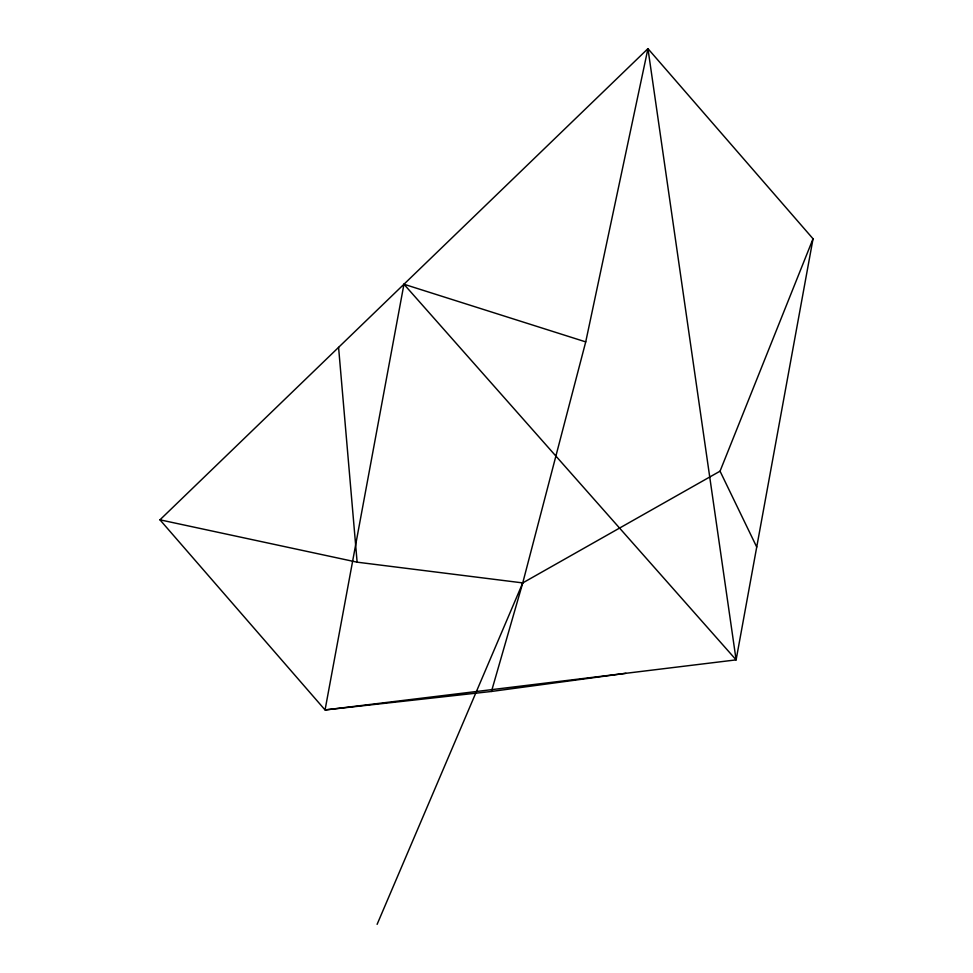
<?xml version="1.0" encoding="UTF-8"?>
<svg xmlns="http://www.w3.org/2000/svg" width="973" height="973" viewBox="0 0 973 973"><rect width="100%" height="100%" fill="white"/><g stroke="black" fill="none" stroke-linecap="round" stroke-linejoin="round"><path stroke-width="1.46" d="M813.039 238.774L736.111 659.876L325.055 709.949L159.961 519.825L647.945 48.65L813.039 238.774L720.044 471.175L522.744 582.912L357.127 562.175L159.961 519.825M491.45 691.462L522.744 582.912L585.722 341.888L403.953 284.238L325.055 709.949L491.45 691.462L625.967 673.292M585.722 341.888L647.945 48.65L736.111 659.876L403.953 284.238M377.11 924.35L522.744 582.912M720.044 471.175L756.726 547.045M338.58 347.361L357.127 562.175"/></g></svg>
